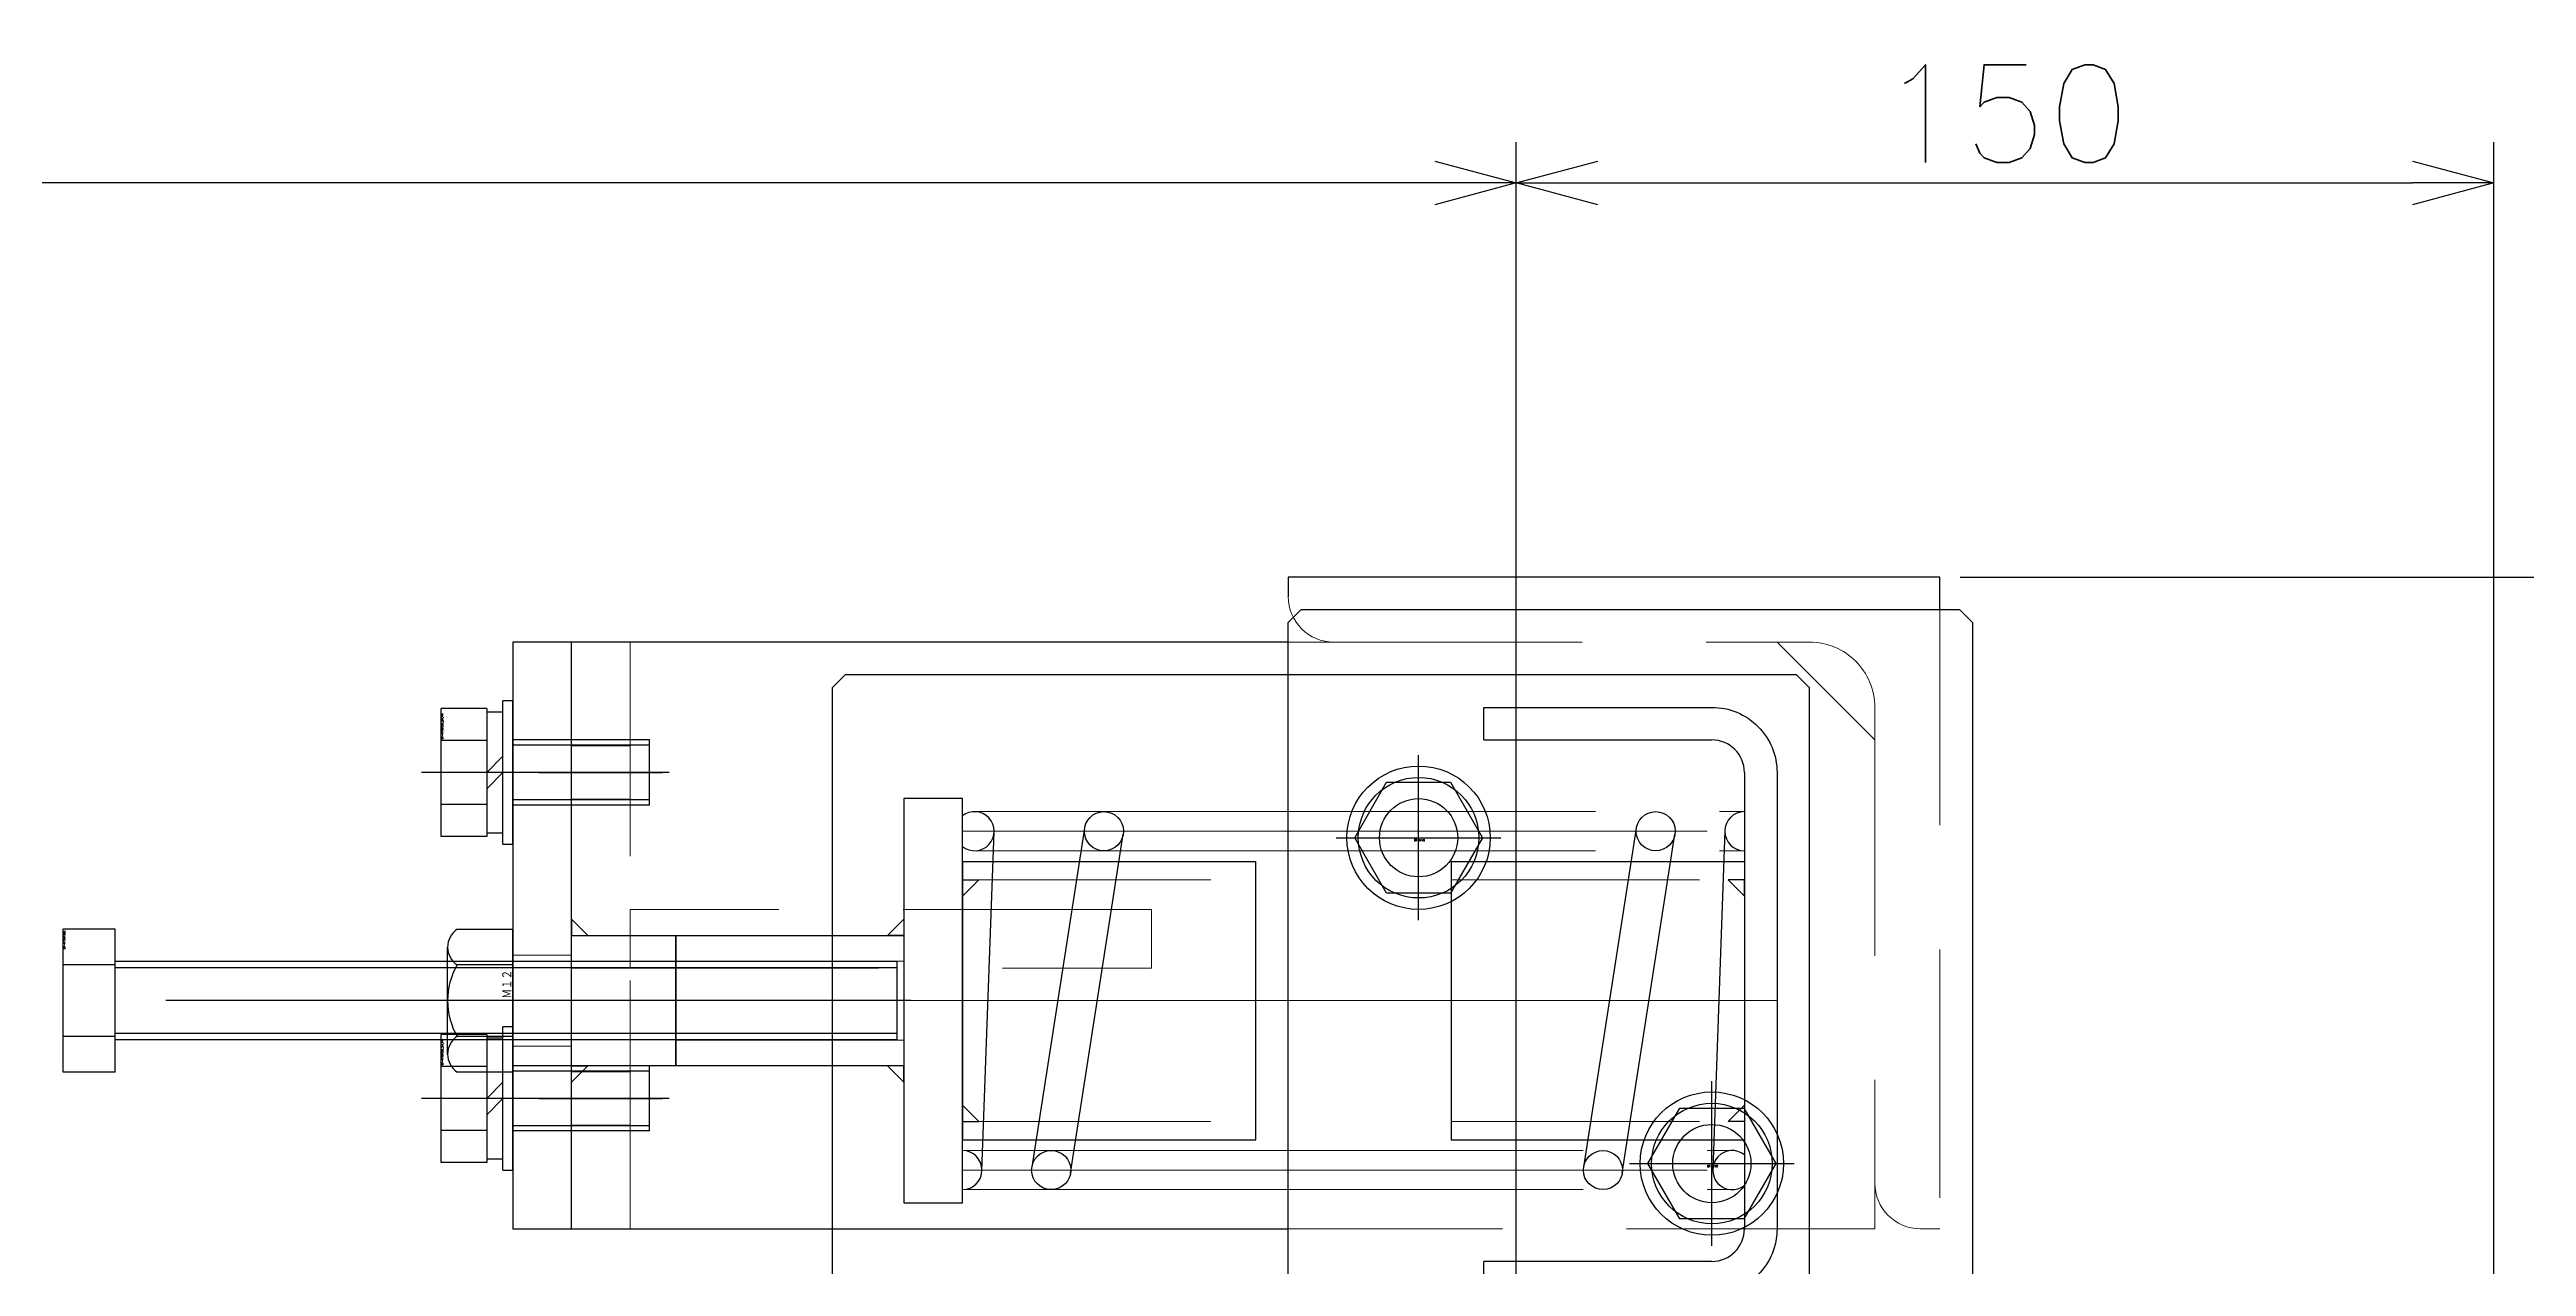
# Model space of a CAD drawing. Header units: millimetres. Extents: x -16130 to 36813, y -8099 to 27484.
# Drawn here: x 16574.3 to 16954.4, y 21192.4 to 21379.2 of the extents above; entities that cross this region are included whole.
import ezdxf

# ---------------------------------------------------------------- set-up
doc = ezdxf.new("R2010")
doc.units = ezdxf.units.MM
doc.header["$LTSCALE"] = 6
doc.header["$PDMODE"] = 99
doc.header["$PDSIZE"] = 1
for name, pattern in [('CENTER2', [28.575, 19.05, -3.175, 3.175, -3.175]), ('HIDDEN', [9.525, 6.35, -3.175]), ('PHANTOM2', [31.75, 15.875, -3.175, 3.175, -3.175, 3.175, -3.175])]:
    doc.linetypes.add(name, pattern=pattern)
for name, color, linetype, lineweight in [('04_HIDDEN', 2, 'HIDDEN', 13), ('05_CENTER', 4, 'CENTER2', 13), ('06_PHANTOM', 2, 'PHANTOM2', 13), ('08_DIM', 3, 'Continuous', 13)]:
    doc.layers.add(name, color=color, linetype=linetype, lineweight=lineweight)
doc.layers.add('10_DRAFT', color=8, linetype='Continuous', lineweight=0, plot=False)
doc.styles.add('KANJI0', font='txt.shx', dxfattribs={"width": 0.9, "height": 30, "bigfont": 'bigfont'})
doc.styles.add('KSS_TXT', font='txt.shx', dxfattribs={"bigfont": 'extfont2.shx'})
doc.styles.add('KSS_TXT_L', font='txt.shx', dxfattribs={"height": 3, "bigfont": 'extfont2.shx'})
doc.dimstyles.new('KSS_DIM', dxfattribs={"dimtxt": 3, "dimasz": 2.5, "dimexe": 1.25, "dimexo": 0.625, "dimtad": 1, "dimdsep": 46, "dimtxsty": 'KSS_TXT', "dimblk": 'OPEN30', "dimcen": 0, "dimazin": 2, "dimtfac": 0.75, "dimtmove": 0, "dimatfit": 3, "dimldrblk": 'OPEN30', "dimfxl": 1, "dimtolj": 1, "dimarcsym": 0})

# ---------------------------------------------------------------- blocks, each defined once
blk = doc.blocks.new('M10Tz_1_1_1')
at = {"color": 0}
for radius in [5, 4]:
    blk.add_circle((0, 0), radius, dxfattribs=at)
at = {"layer": '05_CENTER'}
for p, q in [((0, -8.34), (0, 8.34)), ((8.34, 0), (-8.34, 0))]:
    blk.add_line(p, q, dxfattribs=at)
blk = doc.blocks.new('A$C5E840E17_1_1')
at = {"color": 0}
for p, q in [((-35, 245.5), (0, 245.5)), ((5, 240.5), (5, 170.5)), ((-40, 226.85), (-40, 184.15)), ((-40, 226.85), (5, 226.85)), ((-40, 184.15), (5, 184.15)), ((0, 165.5), (-35, 165.5))]:
    blk.add_line(p, q, dxfattribs=at)
blk.add_lwpolyline([(13, 255.5), (-133, 255.5), (-135, 253.5), (-135, 145.5), (-35, -4.5), (13, -4.5), (15, -2.5), (15, 253.5)], close=True, dxfattribs=at)
blk.add_lwpolyline([(-35, 245.5), (-35, 250.5), (0, 250.5, -0.414214), (10, 240.5), (10, 170.5, -0.414214), (0, 160.5), (-35, 160.5), (-35, 165.5)], format="xyb", dxfattribs=at)
at = {"color": 3}
for points in [[(5, 224.05), (2.5, 224.05), (2.5, 224.05), (5, 221.55)], [(5, 186.95), (2.5, 186.95), (2.5, 186.95), (5, 189.45)]]:
    blk.add_lwpolyline(points, close=True, dxfattribs=at)
at = {"color": 0}
for centre, start, end in [((0, 240.5), 0, 90), ((0, 170.5), 270, 0)]:
    blk.add_arc(centre, 5, start, end, dxfattribs=at)
at = {"layer": '04_HIDDEN'}
for p, q in [((-40, 224.05), (5, 224.05)), ((-40, 186.95), (5, 186.95))]:
    blk.add_line(p, q, dxfattribs=at)
at = {"layer": '05_CENTER'}
blk.add_line((-44.02, 205.5), (10, 205.5), dxfattribs=at)
at = {"extrusion": (0, 0, -1), "zscale": -1}
for p in [(15, 140.5), (0, 100.5), (15, 65.5), (0, 15.5)]:
    blk.add_blockref('M10Tz_1_1_1', p, dxfattribs=at)
blk = doc.blocks.new('A$C2B834F33_1_1')
at = {"color": 0}
for p, q in [((0, 0), (-100, 0)), ((-100, -3), (-100, 0)), ((0, 0), (0, -100)), ((-93, -10), (-20, -10)), ((-10, -20), (-10, -93)), ((-3, -100), (0, -100))]:
    blk.add_line(p, q, dxfattribs=at)
for centre, radius, start, end in [((-93, -3), 7, 180, 270), ((-20, -20), 10, 0, 90), ((-3, -93), 7, 180, 270)]:
    blk.add_arc(centre, radius, start, end, dxfattribs=at)
blk = doc.blocks.new('A$C46A36AD3_1_1')
at = {"color": 0}
for p, q in [((80, 30), (-20, 30)), ((-20, 30), (-20, 27)), ((80, 25), (80, 30)), ((-20, 20), (-130, 20)), ((-130, -70), (-130, 20)), ((-135, 0), (-116, 0)), ((-135, -50), (-116, -50)), ((-130, -70), (-20, -70))]:
    blk.add_line(p, q, dxfattribs=at)
blk.add_lwpolyline([(85, 23), (85, -123), (83, -125), (-18, -125), (-20, -123), (-20, 23), (-18, 25), (83, 25)], close=True, dxfattribs=at)
for centre in [(0, -10), (45, -60), (0, -110)]:
    blk.add_circle(centre, 6, dxfattribs=at)
at = {"layer": '04_HIDDEN'}
for p, q in [((-20, 20), (-13, 20)), ((55, 20), (70, 5)), ((-130, 5), (-121, 5)), ((-130, 4.1), (-121, 4.1)), ((-130, -4.1), (-121, -4.1)), ((-130, -5), (-121, -5)), ((-130, -45), (-121, -45)), ((-130, -45.9), (-121, -45.9)), ((-130, -54.1), (-121, -54.1)), ((-130, -55), (-121, -55)), ((70, -63), (70, -70)), ((70, -70), (-20, -70))]:
    blk.add_line(p, q, dxfattribs=at)
for points in [[(-130, -70), (-121, -70), (-121, 20), (-130, 20)], [(-121, -30), (-41, -30), (-41, -21), (-121, -21)]]:
    blk.add_lwpolyline(points, close=True, dxfattribs=at)
at = {"layer": '05_CENTER'}
for p, q in [((0, -20.41), (0, 0.41)), ((10.41, -10), (-10.41, -10)), ((45, -70.41), (45, -49.59)), ((55.41, -60), (34.59, -60)), ((0, -120.41), (0, -99.59)), ((10.41, -110), (-10.41, -110))]:
    blk.add_line(p, q, dxfattribs=at)
at = {"layer": '04_HIDDEN'}
blk.add_blockref('A$C2B834F33_1_1', (80, 30), dxfattribs=at)
blk = doc.blocks.new('A$C491655AE_1_1_1_1')
at = {"color": 0, "linetype": 'CENTER2'}
for p, q in [((0, -12.64), (0, 12.64)), ((-12.64, 0), (12.64, 0))]:
    blk.add_line(p, q, dxfattribs=at)
at = {"color": 0}
for p, q in [((-9.81, 0), (-4.91, 8.5)), ((-4.91, 8.5), (4.91, 8.5)), ((4.91, 8.5), (9.81, 0)), ((-4.91, -8.5), (-9.81, 0)), ((9.81, 0), (4.91, -8.5)), ((4.91, -8.5), (-4.91, -8.5))]:
    blk.add_line(p, q, dxfattribs=at)
for radius in [11, 9.25]:
    blk.add_circle((0, 0), radius, dxfattribs=at)
at = {"layer": '10_DRAFT', "style": 'KSS_TXT_L'}
blk.add_text('BT-M10', height=0.3, dxfattribs=at).set_placement((-0.7, -0.54))
blk = doc.blocks.new('A$C09A07B3E_1_1')
for name, p in [('A$C46A36AD3_1_1', (0, 0)), ('A$C491655AE_1_1_1_1', (0, -10)), ('A$C491655AE_1_1_1_1', (45, -60)), ('A$C491655AE_1_1_1_1', (0, -110))]:
    blk.add_blockref(name, p)
blk = doc.blocks.new('A$C62F33C97_1_1')
for name, p in [('A$C09A07B3E_1_1', (-110, 217.5)), ('A$C5E840E17_1_1', (-65, -23))]:
    blk.add_blockref(name, p)
blk = doc.blocks.new('A$C12F87045_1_1')
at = {"color": 0}
for points in [[(-9, -70), (0, -70), (0, 20), (-9, 20)], [(16, -25), (16, -45), (0, -45), (0, -25)]]:
    blk.add_lwpolyline(points, close=True, dxfattribs=at)
at = {"color": 3}
for points in [[(0, -25), (2.5, -25), (2.5, -25), (0, -22.5)], [(0, -45), (2.5, -45), (2.5, -45), (0, -47.5)]]:
    blk.add_lwpolyline(points, close=True, dxfattribs=at)
at = {"layer": '04_HIDDEN'}
for p, q in [((-9, -28), (0, -28)), ((0, -29), (16, -29)), ((0, -30), (16, -30)), ((0, -40), (16, -40)), ((0, -41), (16, -41)), ((-9, -42), (0, -42))]:
    blk.add_line(p, q, dxfattribs=at)
at = {"layer": '05_CENTER'}
for p, q in [((-14, 0), (5, 0)), ((-13.26, -35), (21, -35)), ((-14, -50), (5, -50))]:
    blk.add_line(p, q, dxfattribs=at)
blk = doc.blocks.new('A$C3AD256EE_1_1')
at = {"color": 0}
for p, q in [((45, 21.35), (45, -21.35)), ((45, 21.35), (90, 21.35)), ((90, -21.35), (90, 21.35)), ((45, -21.35), (90, -21.35))]:
    blk.add_line(p, q, dxfattribs=at)
for points in [[(36, -31), (45, -31), (45, 31), (36, 31)], [(36, 10), (36, -10), (1, -10), (1, 10)]]:
    blk.add_lwpolyline(points, close=True, dxfattribs=at)
at = {"color": 3}
for points in [[(45, 18.55), (47.5, 18.55), (47.5, 18.55), (45, 16.05)], [(36, 10), (33.5, 10), (33.5, 10), (36, 12.5)], [(36, -10), (33.5, -10), (33.5, -10), (36, -12.5)], [(45, -18.55), (47.5, -18.55), (47.5, -18.55), (45, -16.05)]]:
    blk.add_lwpolyline(points, close=True, dxfattribs=at)
at = {"layer": '04_HIDDEN'}
for p, q in [((45, 18.55), (90, 18.55)), ((36, 6.05), (1, 6.05)), ((36, -6.05), (1, -6.05)), ((45, -18.55), (90, -18.55))]:
    blk.add_line(p, q, dxfattribs=at)
at = {"layer": '05_CENTER'}
blk.add_line((-2.87, 0), (95, 0), dxfattribs=at)
blk = doc.blocks.new('A$C7AFA21F4_1_1_1_1')
at = {"color": 0, "linetype": 'CENTER2'}
blk.add_line((0, -24), (0, 14), dxfattribs=at)
at = {"color": 0}
for p, q in [((-9.81, 11), (9.81, 11)), ((-9.81, 4), (-9.81, 11)), ((-4.91, 4), (-4.91, 11)), ((4.91, 4), (4.91, 11)), ((9.81, 4), (9.81, 11)), ((9.81, 4), (-9.81, 4)), ((-9.25, 4), (-9.25, 1.5)), ((0, 1.5), (-2.5, 4)), ((0, 4), (2.5, 1.5)), ((9.25, 1.5), (9.25, 4)), ((-11, 1.5), (11, 1.5)), ((-11, 1.5), (-11, 0)), ((-11, 0), (11, 0)), ((11, 0), (11, 1.5))]:
    blk.add_line(p, q, dxfattribs=at)
at = {"color": 0, "linetype": 'HIDDEN'}
for p, q in [((-5, -21), (-5, 0)), ((-4.19, -21), (-4.19, 0)), ((4.19, -21), (4.19, 0)), ((5, -21), (5, 0)), ((-5, -21), (5, -21))]:
    blk.add_line(p, q, dxfattribs=at)
at = {"layer": '10_DRAFT', "style": 'KSS_TXT_L'}
blk.add_text('BT-M10x25L,SW,PW', height=0.3, dxfattribs=at).set_placement((5.1, 10.66))
blk = doc.blocks.new('A$C6BE71405_1_1')
at = {"color": 0}
for p, q in [((-10.97, 8), (10.97, 8)), ((-10.97, 0), (-10.97, 8)), ((-5.48, 0), (-5.48, 8)), ((5.48, 0), (5.48, 8)), ((10.97, 0), (10.97, 8)), ((-10.97, 0), (10.97, 0)), ((-6, -120), (-6, 0)), ((-5.05, -120), (-5.05, 0)), ((5.05, -120), (5.05, 0)), ((6, -120), (6, 0))]:
    blk.add_line(p, q, dxfattribs=at)
at = {"color": 0, "linetype": 'CENTER2'}
blk.add_line((0, -122.07), (0, 10.08), dxfattribs=at)
at = {"color": 0, "linetype": 'HIDDEN'}
blk.add_line((-6, -120), (6, -120), dxfattribs=at)
at = {"layer": '10_DRAFT', "style": 'KSS_TXT_L'}
blk.add_text('BT-M12x120L', height=0.3, dxfattribs=at).set_placement((7.91, 7.66))
blk = doc.blocks.new('M12Nu_2_1')
at = {"color": 0}
for p, q in [((-10.95, 0), (-10.95, 8.53)), ((-8.21, 10), (8.21, 10)), ((-5.48, 0), (-5.48, 8.53)), ((5.48, 0), (5.48, 8.53)), ((10.95, 8.53), (10.95, 0)), ((-10.95, 0), (10.95, 0))]:
    blk.add_line(p, q, dxfattribs=at)
at = {"color": 0, "linetype": 'CENTER2'}
blk.add_line((0, 0), (0, 10), dxfattribs=at)
at = {"color": 0}
for centre, radius, start, end in [((-8.21, 6.71), 3.29, 33.626, 146.374), ((0, -0.95), 10.95, 60, 120), ((8.21, 6.71), 3.29, 33.626, 146.374)]:
    blk.add_arc(centre, radius, start, end, dxfattribs=at)
at = {"layer": '10_DRAFT', "style": 'KANJI0', "width": 0.82}
blk.add_text('Ｍ１２', height=1.5, dxfattribs=at).set_placement((0.31, 0.09))
blk = doc.blocks.new('A$C61DE5D35_1_1')
for name, p in [('A$C12F87045_1_1', (0, 0)), ('A$C3AD256EE_1_1', (15, -35))]:
    blk.add_blockref(name, p)
at = {"rotation": 90}
for name, p in [('A$C7AFA21F4_1_1_1_1', (-9, 0)), ('A$C6BE71405_1_1', (-70, -35)), ('M12Nu_2_1', (-9, -35)), ('A$C7AFA21F4_1_1_1_1', (-9, -50))]:
    blk.add_blockref(name, p, dxfattribs=at)
blk = doc.blocks.new('A$C12531FC4_1_1')
at = {"color": 0}
for p, q in [((-120, -29), (-120, 28.34)), ((0, 29), (0, -28.34)), ((-117, -26.11), (-115.13, 25.89)), ((-101.25, 26.46), (-109.34, -25.54)), ((-103.41, -26.46), (-95.32, 25.54)), ((-16.59, 26.46), (-24.68, -25.54)), ((-18.75, -26.46), (-10.66, 25.54)), ((-3, 26.11), (-4.87, -25.89))]:
    blk.add_line(p, q, dxfattribs=at)
for centre in [(-98.29, 26), (-13.62, 26), (-106.38, -26), (-21.71, -26)]:
    blk.add_circle(centre, 3, dxfattribs=at)
for centre, start, end in [((-118.13, 26), 231.3435, 128.6567), ((0, 26), 90, 270), ((-120, -26), 270, 90), ((-1.87, -26), 51.3435, 308.6567)]:
    blk.add_arc(centre, 3, start, end, dxfattribs=at)
at = {"layer": '05_CENTER', "color": 0}
for p, q in [((-120, 26), (0, 26)), ((-120, -26), (0, -26))]:
    blk.add_line(p, q, dxfattribs=at)
at = {"layer": '06_PHANTOM', "color": 0}
for p, q in [((-118.13, 29), (0, 29)), ((-118.13, 23), (0, 23)), ((-120, -23), (-1.87, -23)), ((-120, -29), (-1.87, -29))]:
    blk.add_line(p, q, dxfattribs=at)
at = {"layer": '10_DRAFT'}
blk.add_line((-120, 0), (0, 0), dxfattribs=at)
blk = doc.blocks.new('_Open30')
at = {"color": 0, "linetype": 'ByBlock', "lineweight": -2}
for p, q in [((-1, 0.268), (0, 0)), ((0, 0), (-1, -0.268)), ((0, 0), (-1, 0))]:
    blk.add_line(p, q, dxfattribs=at)
blk = doc.blocks.new('*D1982')
at = {"layer": '08_DIM', "color": 0, "lineweight": -2, "transparency": 16777216}
for p, q in [((16799.38, 21184.35), (16799.38, 21364.93)), ((16949.38, 21186.35), (16949.38, 21364.93)), ((16811.88, 21358.68), (16936.88, 21358.68))]:
    blk.add_line(p, q, dxfattribs=at)
at = {"layer": 'Defpoints', "color": 0, "transparency": 16777216}
for p in [(16949.38, 21358.68), (16949.38, 21183.22), (16799.38, 21181.22)]:
    blk.add_point(p, dxfattribs=at)
at = {"layer": '08_DIM', "color": 0, "lineweight": -2, "transparency": 16777216, "xscale": 12.5, "yscale": 12.5, "zscale": 12.5, "rotation": 180}
blk.add_blockref('_Open30', (16799.38, 21358.68), dxfattribs=at)
at = {"layer": '08_DIM', "color": 0, "lineweight": -2, "transparency": 16777216, "xscale": 12.5, "yscale": 12.5, "zscale": 12.5}
blk.add_blockref('_Open30', (16949.38, 21358.68), dxfattribs=at)
at = {"layer": '08_DIM', "color": 0, "transparency": 16777216, "insert": (16874.38, 21369.31), "char_height": 15, "attachment_point": 5, "style": 'KSS_TXT'}
blk.add_mtext('\\A1;150', dxfattribs=at)
blk = doc.blocks.new('*D2074')
at = {"layer": '08_DIM', "color": 0, "lineweight": -2, "transparency": 16777216}
for p, q in [((15934.38, 20833.05), (15934.38, 21364.93)), ((16799.38, 21184.35), (16799.38, 21364.93)), ((16786.88, 21358.68), (15946.88, 21358.68))]:
    blk.add_line(p, q, dxfattribs=at)
at = {"layer": 'Defpoints', "color": 0, "transparency": 16777216}
for p in [(15934.38, 21358.68), (16799.38, 21181.22), (15934.38, 20829.92)]:
    blk.add_point(p, dxfattribs=at)
at = {"layer": '08_DIM', "color": 0, "lineweight": -2, "transparency": 16777216, "xscale": 12.5, "yscale": 12.5, "zscale": 12.5, "rotation": 180}
blk.add_blockref('_Open30', (15934.38, 21358.68), dxfattribs=at)
at = {"layer": '08_DIM', "color": 0, "lineweight": -2, "transparency": 16777216, "xscale": 12.5, "yscale": 12.5, "zscale": 12.5}
blk.add_blockref('_Open30', (16799.38, 21358.68), dxfattribs=at)
at = {"layer": '08_DIM', "color": 0, "transparency": 16777216, "insert": (16366.88, 21369.31), "char_height": 15, "attachment_point": 5, "style": 'KSS_TXT'}
blk.add_mtext('\\A1;865', dxfattribs=at)
blk = doc.blocks.new('*D3091')
at = {"layer": '08_DIM', "color": 0, "lineweight": -2, "transparency": 16777216}
for p, q in [((16867.51, 21298.22), (17273.28, 21298.22)), ((17267.03, 21285.72), (17267.03, 18718.72)), ((17234.56, 18706.22), (17273.28, 18706.22))]:
    blk.add_line(p, q, dxfattribs=at)
at = {"layer": 'Defpoints', "color": 0, "transparency": 16777216}
for p in [(16864.38, 21298.22), (17231.43, 18706.22), (17267.03, 18706.22)]:
    blk.add_point(p, dxfattribs=at)
at = {"layer": '08_DIM', "color": 0, "lineweight": -2, "transparency": 16777216, "xscale": 12.5, "yscale": 12.5, "zscale": 12.5}
for p, rotation in [((17267.03, 21298.22), 90), ((17267.03, 18706.22), 270)]:
    blk.add_blockref('_Open30', p, dxfattribs=dict(at, rotation=rotation))
at = {"layer": '08_DIM', "color": 0, "transparency": 16777216, "insert": (17256.39, 20002.22), "char_height": 15, "attachment_point": 5, "rotation": 90, "style": 'KSS_TXT'}
blk.add_mtext('\\A1;2592', dxfattribs=at)

msp = doc.modelspace()

# ---------------------------------------------------------------- block references
for name, p in [('A$C62F33C97_1_1', (16894.38329, 21050.72052)), ('A$C61DE5D35_1_1', (16654.38467, 21268.22052))]:
    msp.add_blockref(name, p)
at = {"color": 4}
msp.add_blockref('A$C12531FC4_1_1', (16834.38329, 21233.22052), dxfattribs=at)

# ---------------------------------------------------------------- dimensions: what is measured, and where the dimension line sits
at = {"layer": '08_DIM'}
for base, p2, picture, middle in [((15934.38329, 21358.67645), (15934.38329, 20829.92052), '*D2074', (16366.88329, 21369.31187)), ((16949.38329, 21358.67645), (16949.38329, 21183.22052), '*D1982', (16874.38329, 21369.31187))]:
    dim = msp.add_linear_dim(base=base, p1=(16799.38329, 21181.22052), p2=p2, dimstyle='KSS_DIM', override={"dimscale": 5}, dxfattribs=at)
    dim.commit()
    dim.dimension.update_dxf_attribs({"geometry": picture, "text_midpoint": middle})
at = {"layer": '08_DIM', "color": 1}
dim = msp.add_linear_dim(base=(17267.02837, 18706.22064), p1=(16864.38467, 21298.22052), p2=(17231.43155, 18706.22064), angle=90, dimstyle='KSS_DIM', override={"dimscale": 5}, dxfattribs=at)
dim.commit()
dim.dimension.update_dxf_attribs({"geometry": '*D3091', "text_midpoint": (17256.39295, 20002.22058)})

doc.saveas('drawing.dxf')
